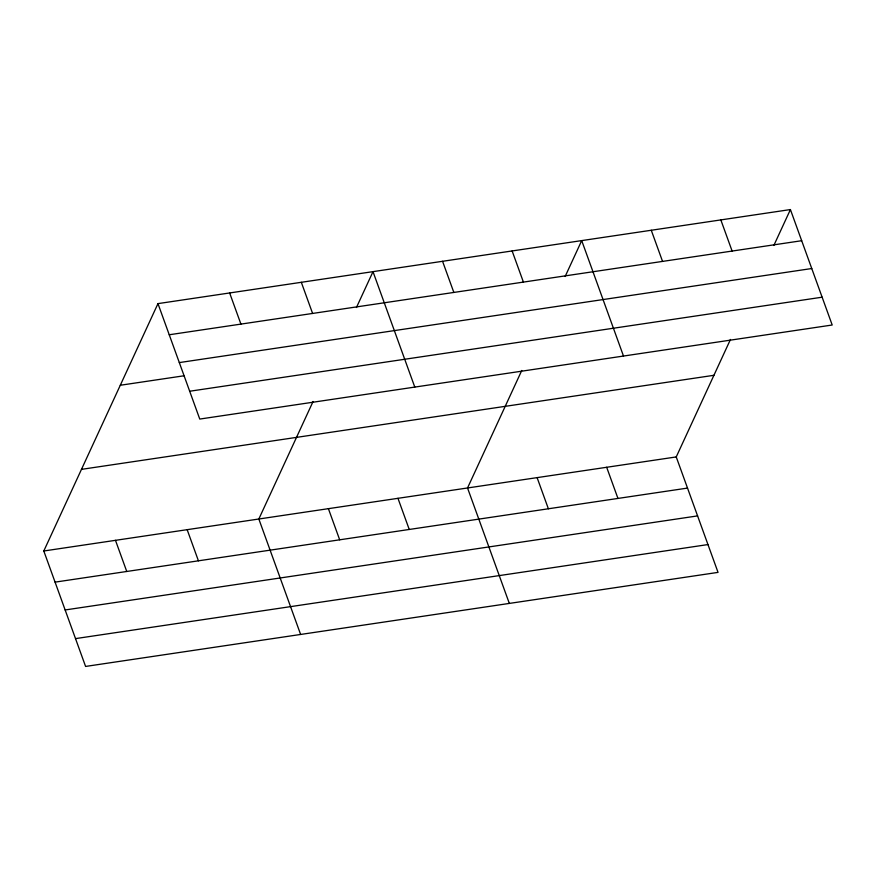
<?xml version="1.0" encoding="UTF-8"?>
<svg xmlns="http://www.w3.org/2000/svg" width="876" height="876" viewBox="0 0 876 876"><rect width="100%" height="100%" fill="white"/><g stroke="black" fill="none" stroke-linecap="round" stroke-linejoin="round"><path stroke-width="1.31" d="M730.475 339.439L676.239 456.933L718.035 572.378L85.585 666.439L43.8 550.993L157.965 303.622L790.415 209.561L832.2 325.007L199.761 419.067L157.965 303.622M313.06 401.515L258.836 519.008L300.621 634.454M356.444 307.509L373.001 271.648L414.786 387.082M521.768 370.471L467.532 487.976L509.328 603.422M565.151 276.477L581.708 240.604L623.493 356.05M773.858 245.433L790.415 209.561M169.243 334.763L801.682 240.714M179.317 362.587L811.756 268.527M120.297 385.254L183.851 375.804M189.687 391.243L822.126 297.194M81.479 469.361L713.918 375.3M43.8 550.993L676.239 456.933M55.078 582.135L687.518 488.085M65.142 609.959L697.592 515.898M75.522 638.615L707.961 544.565M720.838 219.909L732.117 251.062M651.273 230.257L662.552 261.409M606.674 467.28L617.952 498.433M512.131 250.952L523.41 282.094M537.108 477.628L548.376 508.781M442.566 261.3L453.845 292.442M397.967 498.324L409.245 529.465M301.322 282.302L312.601 313.444M328.401 508.671L339.68 539.813M229.643 292.956L240.922 324.109M187.157 529.673L198.425 560.815M115.479 540.328L126.757 571.481"/></g></svg>
